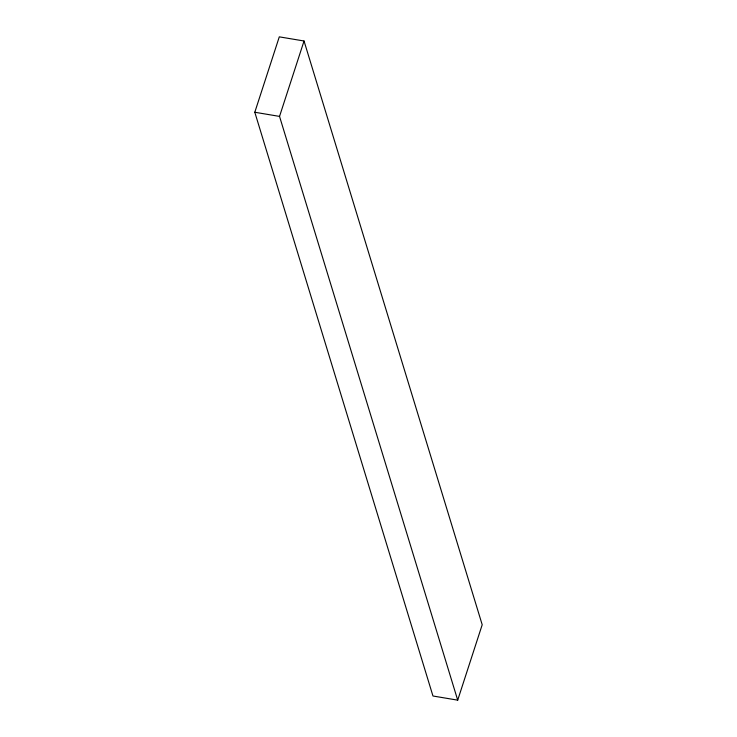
<?xml version="1.0" encoding="UTF-8"?>
<svg xmlns="http://www.w3.org/2000/svg" width="737" height="737" viewBox="0 0 737 737"><rect width="100%" height="100%" fill="white"/><g stroke="black" fill="none" stroke-linecap="round" stroke-linejoin="round"><path stroke-width="1.11" d="M254.799 112.254L279.295 36.85L304.04 40.996L482.201 624.746L457.705 700.15L432.96 696.004L254.799 112.254L279.535 116.4L457.705 700.15M279.535 116.4L304.04 40.996"/></g></svg>
